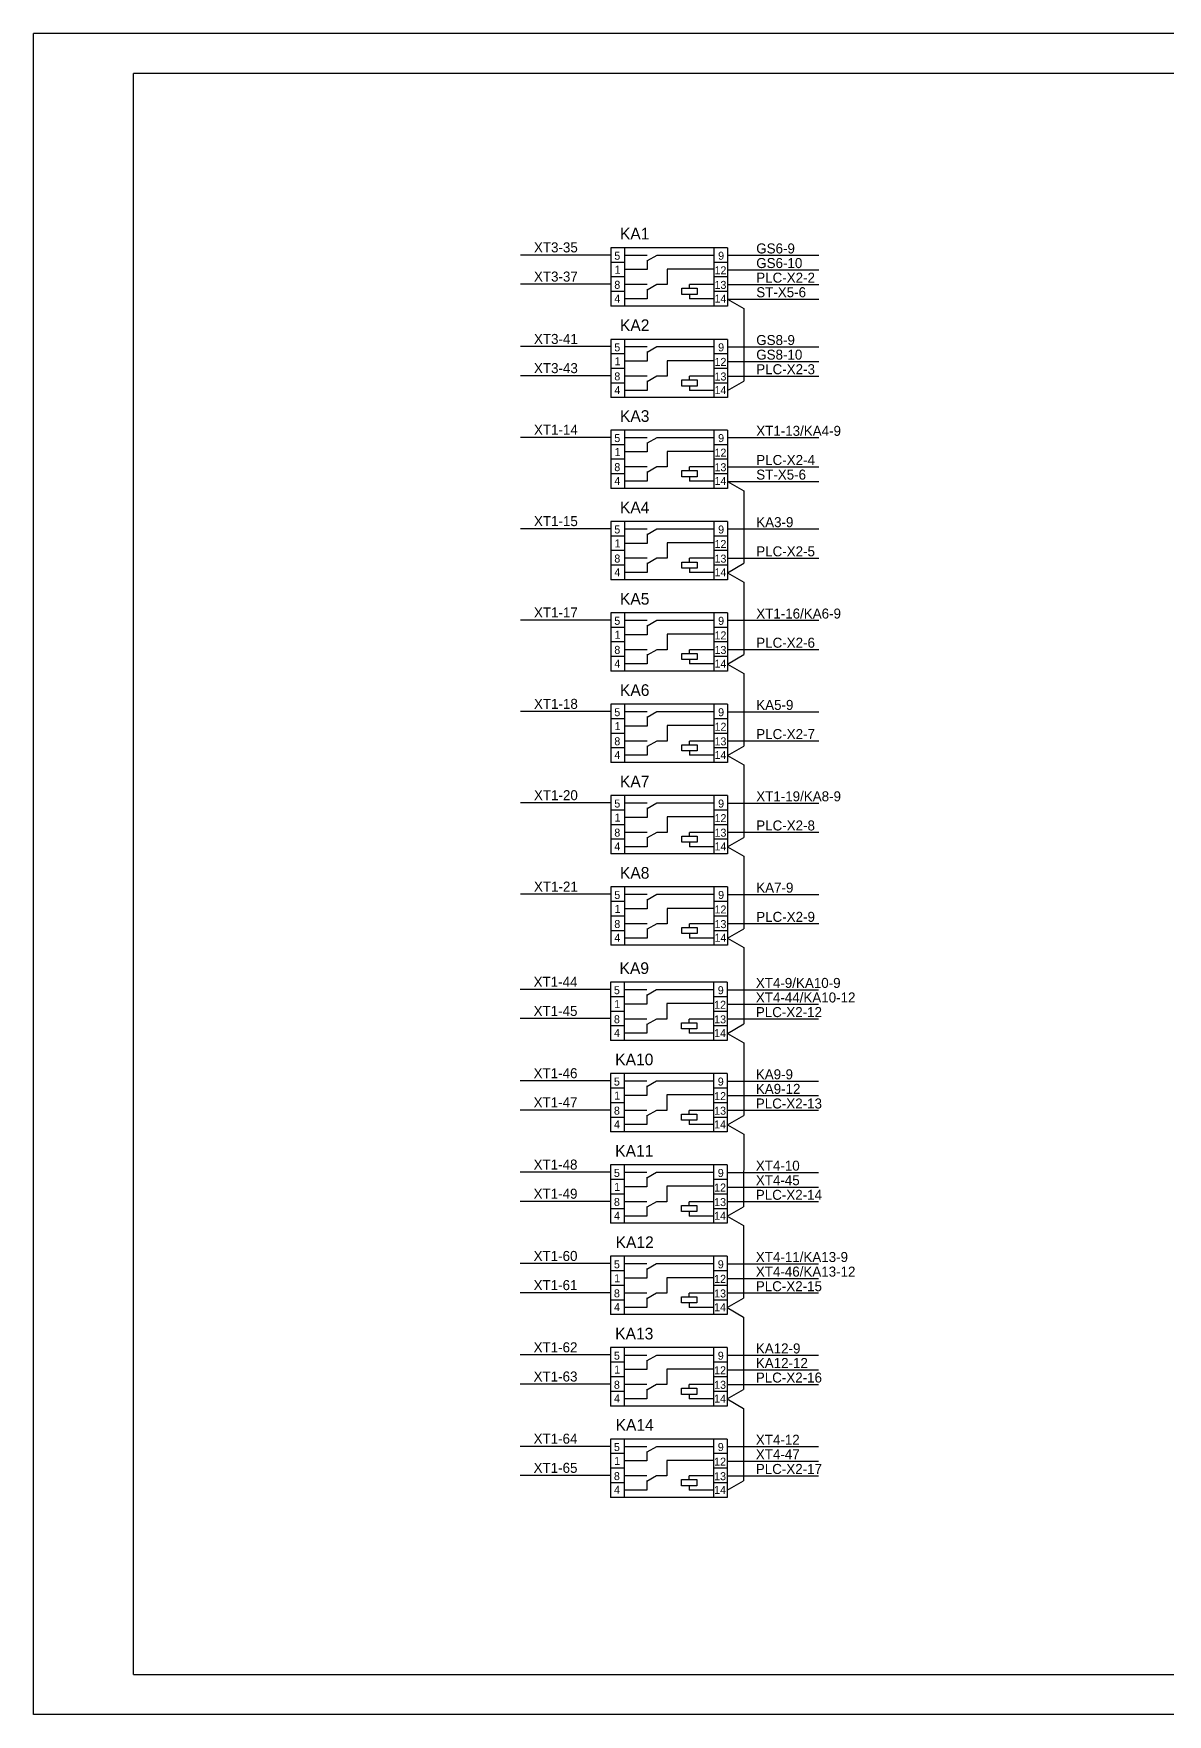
# Model space of a CAD drawing. Header units: millimetres. Extents: x 32626 to 72822, y 60047 to 123188.
# Drawn here: x 38301 to 40568, y 68575 to 71935 of the extents above; entities that cross this region are included whole.
import ezdxf
from ezdxf.enums import TextEntityAlignment as Align

# ---------------------------------------------------------------- set-up
doc = ezdxf.new("R2010")
doc.units = ezdxf.units.MM
doc.header["$LTSCALE"] = 10
for name, color, linetype in [('1轮廓实线层', 7, 'Continuous'), ('2细线层', 4, 'Continuous'), ('图框层', 7, 'Continuous')]:
    doc.layers.add(name, color=color, linetype=linetype)
doc.styles.add('样式 1', font='SIMYOU.TTF', dxfattribs={"width": 0.9, "height": 12})

msp = doc.modelspace()

# ---------------------------------------------------------------- linework, layer by layer
at = {"layer": '1轮廓实线层'}
for p, q in [((39688.2, 71506.7), (39455, 71506.7)), ((39455, 71506.7), (39455, 71390.1)), ((39482.5, 71506.7), (39482.5, 71390.1)), ((39660.7, 71506.7), (39660.7, 71390.1)), ((39688.2, 71506.7), (39688.2, 71390.1)), ((39455, 71492.1), (39274.5, 71492.1)), ((39482.5, 71477.5), (39455, 71477.5)), ((39527.7, 71491.4), (39482.5, 71491.4)), ((39546.9, 71491.4), (39527.7, 71480.3)), ((39527.7, 71482.1), (39527.7, 71462.9)), ((39660.7, 71491.4), (39546.9, 71491.4)), ((39688.2, 71477.5), (39660.7, 71477.5)), ((39688.2, 71491.7), (39870.8, 71491.7)), ((39455, 71433.8), (39274.5, 71433.8)), ((39482.5, 71448.4), (39455, 71448.4)), ((39527.7, 71462.9), (39482.5, 71462.9)), ((39661, 71463.9), (39567.7, 71463.9)), ((39567.7, 71463.9), (39567.7, 71433)), ((39688.2, 71448.4), (39660.7, 71448.4)), ((39688.2, 71462.6), (39870.8, 71462.6)), ((39482.5, 71419.2), (39455, 71419.2)), ((39527.7, 71433), (39482.5, 71433)), ((39527.7, 71404.6), (39482.5, 71404.6)), ((39546.9, 71433), (39527.7, 71422)), ((39527.7, 71423.7), (39527.7, 71404.6)), ((39567.7, 71433), (39546.9, 71433)), ((39660.7, 71433), (39612.2, 71433)), ((39612.2, 71425.6), (39612.2, 71433)), ((39612.2, 71413.4), (39612.2, 71404.6)), ((39660.7, 71404.6), (39612.2, 71404.6)), ((39688.2, 71419.2), (39660.7, 71419.2)), ((39688.2, 71433.4), (39870.8, 71433.4)), ((39688.2, 71404.2), (39870.8, 71404.2)), ((39688.2, 71404.2), (39720.9, 71385.3)), ((39688.2, 71390.1), (39455, 71390.1)), ((39720.9, 71385.3), (39720.9, 71240)), ((39455, 71309.1), (39274.5, 71309.1)), ((39455, 71323.6), (39455, 71207)), ((39688.2, 71323.6), (39455, 71323.6)), ((39482.5, 71323.6), (39482.5, 71207)), ((39527.7, 71308.3), (39482.5, 71308.3)), ((39546.9, 71308.3), (39527.7, 71297.2)), ((39660.7, 71308.3), (39546.9, 71308.3)), ((39660.7, 71323.6), (39660.7, 71207)), ((39688.2, 71323.6), (39688.2, 71207)), ((39688.2, 71308.6), (39870.8, 71308.6)), ((39482.5, 71294.5), (39455, 71294.5)), ((39527.7, 71279.8), (39482.5, 71279.8)), ((39527.7, 71299), (39527.7, 71279.8)), ((39661, 71280.9), (39567.7, 71280.9)), ((39567.7, 71280.9), (39567.7, 71250)), ((39688.2, 71294.5), (39660.7, 71294.5)), ((39688.2, 71279.5), (39870.8, 71279.5)), ((39455, 71250.7), (39274.5, 71250.7)), ((39482.5, 71265.3), (39455, 71265.3)), ((39482.5, 71236.2), (39455, 71236.2)), ((39527.7, 71250), (39482.5, 71250)), ((39546.9, 71250), (39527.7, 71238.9)), ((39527.7, 71240.7), (39527.7, 71221.5)), ((39567.7, 71250), (39546.9, 71250)), ((39660.7, 71250), (39612.2, 71250)), ((39612.2, 71242.5), (39612.2, 71250)), ((39688.2, 71265.3), (39660.7, 71265.3)), ((39688.2, 71236.2), (39660.7, 71236.2)), ((39688.2, 71250.3), (39870.8, 71250.3)), ((39688.2, 71221.2), (39720.9, 71240)), ((39688.2, 71207), (39455, 71207)), ((39527.7, 71221.5), (39482.5, 71221.5)), ((39612.2, 71230.3), (39612.2, 71221.5)), ((39660.7, 71221.5), (39612.2, 71221.5)), ((39455, 71142.2), (39455, 71025.5)), ((39688.2, 71142.2), (39455, 71142.2)), ((39482.5, 71142.2), (39482.5, 71025.5)), ((39660.7, 71142.2), (39660.7, 71025.5)), ((39688.2, 71142.2), (39688.2, 71025.5)), ((39455, 71127.6), (39274.5, 71127.6)), ((39482.5, 71113), (39455, 71113)), ((39527.7, 71126.8), (39482.5, 71126.8)), ((39527.7, 71098.4), (39482.5, 71098.4)), ((39546.9, 71126.8), (39527.7, 71115.8)), ((39527.7, 71117.5), (39527.7, 71098.4)), ((39660.7, 71126.8), (39546.9, 71126.8)), ((39661, 71099.4), (39567.7, 71099.4)), ((39567.7, 71099.4), (39567.7, 71068.5)), ((39688.2, 71113), (39660.7, 71113)), ((39688.2, 71127.2), (39870.8, 71127.2)), ((39482.5, 71083.9), (39455, 71083.9)), ((39527.7, 71068.5), (39482.5, 71068.5)), ((39546.9, 71068.5), (39527.7, 71057.5)), ((39567.7, 71068.5), (39546.9, 71068.5)), ((39660.7, 71068.5), (39612.2, 71068.5)), ((39612.2, 71061.1), (39612.2, 71068.5)), ((39688.2, 71083.9), (39660.7, 71083.9)), ((39688.2, 71068.9), (39870.8, 71068.9)), ((39482.5, 71054.7), (39455, 71054.7)), ((39527.7, 71040), (39482.5, 71040)), ((39527.7, 71059.2), (39527.7, 71040)), ((39612.2, 71048.8), (39612.2, 71040)), ((39660.7, 71040), (39612.2, 71040)), ((39688.2, 71054.7), (39660.7, 71054.7)), ((39688.2, 71039.7), (39720.9, 71020.8)), ((39688.2, 71039.7), (39870.8, 71039.7)), ((39688.2, 71025.5), (39455, 71025.5)), ((39720.9, 71020.8), (39720.9, 70875.9)), ((39455, 70944.9), (39274.5, 70944.9)), ((39455, 70959.5), (39455, 70842.9)), ((39688.2, 70959.5), (39455, 70959.5)), ((39482.5, 70930.4), (39455, 70930.4)), ((39482.5, 70959.5), (39482.5, 70842.9)), ((39527.7, 70944.2), (39482.5, 70944.2)), ((39546.9, 70944.2), (39527.7, 70933.1)), ((39527.7, 70934.9), (39527.7, 70915.7)), ((39660.7, 70944.2), (39546.9, 70944.2)), ((39660.7, 70959.5), (39660.7, 70842.9)), ((39688.2, 70930.4), (39660.7, 70930.4)), ((39688.2, 70959.5), (39688.2, 70842.9)), ((39688.2, 70944.5), (39870.8, 70944.5)), ((39482.5, 70901.2), (39455, 70901.2)), ((39527.7, 70915.7), (39482.5, 70915.7)), ((39661, 70916.7), (39567.7, 70916.7)), ((39567.7, 70916.7), (39567.7, 70885.9)), ((39688.2, 70901.2), (39660.7, 70901.2)), ((39482.5, 70872), (39455, 70872)), ((39527.7, 70885.9), (39482.5, 70885.9)), ((39546.9, 70885.9), (39527.7, 70874.8)), ((39527.7, 70876.6), (39527.7, 70857.4)), ((39567.7, 70885.9), (39546.9, 70885.9)), ((39660.7, 70885.9), (39612.2, 70885.9)), ((39612.2, 70878.4), (39612.2, 70885.9)), ((39612.2, 70866.2), (39612.2, 70857.4)), ((39688.2, 70872), (39660.7, 70872)), ((39688.2, 70886.2), (39870.8, 70886.2)), ((39688.2, 70857.1), (39720.9, 70875.9)), ((39688.2, 70842.9), (39455, 70842.9)), ((39527.7, 70857.4), (39482.5, 70857.4)), ((39660.7, 70857.4), (39612.2, 70857.4)), ((39688.2, 70857.1), (39720.9, 70838.2)), ((39720.9, 70838.2), (39720.9, 70693.3)), ((39455, 70762.3), (39274.5, 70762.3)), ((39455, 70776.9), (39455, 70660.2)), ((39688.2, 70776.9), (39455, 70776.9)), ((39482.5, 70776.9), (39482.5, 70660.2)), ((39660.7, 70776.9), (39660.7, 70660.2)), ((39688.2, 70776.9), (39688.2, 70660.2)), ((39688.2, 70761.9), (39870.8, 70761.9)), ((39482.5, 70747.7), (39455, 70747.7)), ((39527.7, 70761.5), (39482.5, 70761.5)), ((39527.7, 70733.1), (39482.5, 70733.1)), ((39546.9, 70761.5), (39527.7, 70750.5)), ((39527.7, 70752.2), (39527.7, 70733.1)), ((39660.7, 70761.5), (39546.9, 70761.5)), ((39661, 70734.1), (39567.7, 70734.1)), ((39567.7, 70734.1), (39567.7, 70703.2)), ((39688.2, 70747.7), (39660.7, 70747.7)), ((39482.5, 70718.6), (39455, 70718.6)), ((39527.7, 70703.2), (39482.5, 70703.2)), ((39546.9, 70703.2), (39527.7, 70692.2)), ((39567.7, 70703.2), (39546.9, 70703.2)), ((39660.7, 70703.2), (39612.2, 70703.2)), ((39612.2, 70695.8), (39612.2, 70703.2)), ((39688.2, 70718.6), (39660.7, 70718.6)), ((39688.2, 70703.6), (39870.8, 70703.6)), ((39482.5, 70689.4), (39455, 70689.4)), ((39527.7, 70674.7), (39482.5, 70674.7)), ((39527.7, 70693.9), (39527.7, 70674.7)), ((39612.2, 70683.5), (39612.2, 70674.7)), ((39660.7, 70674.7), (39612.2, 70674.7)), ((39688.2, 70689.4), (39660.7, 70689.4)), ((39688.2, 70674.4), (39720.9, 70693.3)), ((39688.2, 70674.4), (39720.9, 70655.5)), ((39688.2, 70660.2), (39455, 70660.2)), ((39720.9, 70655.5), (39720.9, 70510.6)), ((39455, 70594.2), (39455, 70477.6)), ((39688.2, 70594.2), (39455, 70594.2)), ((39482.5, 70594.2), (39482.5, 70477.6)), ((39660.7, 70594.2), (39660.7, 70477.6)), ((39688.2, 70594.2), (39688.2, 70477.6)), ((39455, 70579.6), (39274.5, 70579.6)), ((39482.5, 70565.1), (39455, 70565.1)), ((39527.7, 70578.9), (39482.5, 70578.9)), ((39546.9, 70578.9), (39527.7, 70567.8)), ((39527.7, 70569.6), (39527.7, 70550.4)), ((39660.7, 70578.9), (39546.9, 70578.9)), ((39688.2, 70565.1), (39660.7, 70565.1)), ((39688.2, 70579.2), (39870.8, 70579.2)), ((39482.5, 70535.9), (39455, 70535.9)), ((39527.7, 70550.4), (39482.5, 70550.4)), ((39661, 70551.4), (39567.7, 70551.4)), ((39567.7, 70551.4), (39567.7, 70520.6)), ((39688.2, 70535.9), (39660.7, 70535.9)), ((39482.5, 70506.7), (39455, 70506.7)), ((39527.7, 70520.6), (39482.5, 70520.6)), ((39546.9, 70520.6), (39527.7, 70509.5)), ((39527.7, 70511.3), (39527.7, 70492.1)), ((39567.7, 70520.6), (39546.9, 70520.6)), ((39660.7, 70520.6), (39612.2, 70520.6)), ((39612.2, 70513.1), (39612.2, 70520.6)), ((39612.2, 70500.9), (39612.2, 70492.1)), ((39688.2, 70506.7), (39660.7, 70506.7)), ((39688.2, 70520.9), (39870.8, 70520.9)), ((39688.2, 70491.7), (39720.9, 70510.6)), ((39688.2, 70477.6), (39455, 70477.6)), ((39527.7, 70492.1), (39482.5, 70492.1)), ((39660.7, 70492.1), (39612.2, 70492.1)), ((39688.2, 70491.7), (39720.9, 70472.9)), ((39720.9, 70472.9), (39720.9, 70328)), ((39455, 70397), (39274.5, 70397)), ((39455, 70411.6), (39455, 70294.9)), ((39688.2, 70411.6), (39455, 70411.6)), ((39482.5, 70411.6), (39482.5, 70294.9)), ((39527.7, 70396.2), (39482.5, 70396.2)), ((39546.9, 70396.2), (39527.7, 70385.2)), ((39660.7, 70396.2), (39546.9, 70396.2)), ((39660.7, 70411.6), (39660.7, 70294.9)), ((39688.2, 70411.6), (39688.2, 70294.9)), ((39688.2, 70396.6), (39870.8, 70396.6)), ((39482.5, 70382.4), (39455, 70382.4)), ((39527.7, 70367.8), (39482.5, 70367.8)), ((39527.7, 70386.9), (39527.7, 70367.8)), ((39661, 70368.8), (39567.7, 70368.8)), ((39567.7, 70368.8), (39567.7, 70337.9)), ((39688.2, 70382.4), (39660.7, 70382.4)), ((39482.5, 70353.2), (39455, 70353.2)), ((39527.7, 70337.9), (39482.5, 70337.9)), ((39546.9, 70337.9), (39527.7, 70326.9)), ((39527.7, 70328.6), (39527.7, 70309.4)), ((39567.7, 70337.9), (39546.9, 70337.9)), ((39660.7, 70337.9), (39612.2, 70337.9)), ((39612.2, 70330.5), (39612.2, 70337.9)), ((39688.2, 70353.2), (39660.7, 70353.2)), ((39688.2, 70338.3), (39870.8, 70338.3)), ((39688.2, 70309.1), (39720.9, 70328)), ((39482.5, 70324.1), (39455, 70324.1)), ((39688.2, 70294.9), (39455, 70294.9)), ((39527.7, 70309.4), (39482.5, 70309.4)), ((39612.2, 70318.2), (39612.2, 70309.4)), ((39660.7, 70309.4), (39612.2, 70309.4)), ((39688.2, 70324.1), (39660.7, 70324.1)), ((39688.2, 70309.1), (39720.9, 70290.2)), ((39720.9, 70290.2), (39720.9, 70145.3)), ((39455, 70228.9), (39455, 70112.3)), ((39688.2, 70228.9), (39455, 70228.9)), ((39482.5, 70228.9), (39482.5, 70112.3)), ((39660.7, 70228.9), (39660.7, 70112.3)), ((39688.2, 70228.9), (39688.2, 70112.3)), ((39455, 70214.3), (39274.5, 70214.3)), ((39482.5, 70199.8), (39455, 70199.8)), ((39527.7, 70213.6), (39482.5, 70213.6)), ((39546.9, 70213.6), (39527.7, 70202.5)), ((39527.7, 70204.3), (39527.7, 70185.1)), ((39660.7, 70213.6), (39546.9, 70213.6)), ((39688.2, 70199.8), (39660.7, 70199.8)), ((39688.2, 70213.9), (39870.8, 70213.9)), ((39482.5, 70170.6), (39455, 70170.6)), ((39527.7, 70185.1), (39482.5, 70185.1)), ((39661, 70186.1), (39567.7, 70186.1)), ((39567.7, 70186.1), (39567.7, 70155.3)), ((39688.2, 70170.6), (39660.7, 70170.6)), ((39482.5, 70141.4), (39455, 70141.4)), ((39527.7, 70155.3), (39482.5, 70155.3)), ((39527.7, 70126.8), (39482.5, 70126.8)), ((39546.9, 70155.3), (39527.7, 70144.2)), ((39527.7, 70146), (39527.7, 70126.8)), ((39567.7, 70155.3), (39546.9, 70155.3)), ((39660.7, 70155.3), (39612.2, 70155.3)), ((39612.2, 70147.8), (39612.2, 70155.3)), ((39612.2, 70135.6), (39612.2, 70126.8)), ((39660.7, 70126.8), (39612.2, 70126.8)), ((39688.2, 70141.4), (39660.7, 70141.4)), ((39688.2, 70155.6), (39870.8, 70155.6)), ((39688.2, 70126.4), (39720.9, 70145.3)), ((39688.2, 70126.4), (39720.9, 70107.6)), ((39688.2, 70112.3), (39455, 70112.3)), ((39720.9, 70107.6), (39720.9, 69954.9)), ((39454.2, 70023.9), (39273.7, 70023.9)), ((39454.2, 70038.5), (39454.2, 69921.8)), ((39687.5, 70038.5), (39454.2, 70038.5)), ((39481.8, 70038.5), (39481.8, 69921.8)), ((39527, 70023.1), (39481.8, 70023.1)), ((39546.1, 70023.1), (39527, 70012.1)), ((39659.9, 70023.1), (39546.1, 70023.1)), ((39659.9, 70038.5), (39659.9, 69921.8)), ((39687.5, 70038.5), (39687.5, 69921.8)), ((39687.5, 70023.5), (39870, 70023.5)), ((39481.8, 70009.3), (39454.2, 70009.3)), ((39527, 69994.7), (39481.8, 69994.7)), ((39527, 70013.8), (39527, 69994.7)), ((39660.2, 69995.7), (39566.9, 69995.7)), ((39566.9, 69995.7), (39566.9, 69964.8)), ((39687.5, 70009.3), (39659.9, 70009.3)), ((39687.5, 69994.3), (39870, 69994.3)), ((39454.2, 69965.6), (39273.7, 69965.6)), ((39481.8, 69980.1), (39454.2, 69980.1)), ((39527, 69964.8), (39481.8, 69964.8)), ((39546.1, 69964.8), (39527, 69953.8)), ((39527, 69955.5), (39527, 69936.3)), ((39566.9, 69964.8), (39546.1, 69964.8)), ((39659.9, 69964.8), (39611.5, 69964.8)), ((39611.5, 69957.3), (39611.5, 69964.8)), ((39687.5, 69980.1), (39659.9, 69980.1)), ((39687.5, 69965.1), (39870, 69965.1)), ((39481.8, 69951), (39454.2, 69951)), ((39687.5, 69921.8), (39454.2, 69921.8)), ((39527, 69936.3), (39481.8, 69936.3)), ((39611.5, 69945.1), (39611.5, 69936.3)), ((39659.9, 69936.3), (39611.5, 69936.3)), ((39687.5, 69951), (39659.9, 69951)), ((39688.2, 69936), (39720.9, 69954.9)), ((39688.2, 69936), (39720.9, 69917.1)), ((39720.9, 69917.1), (39720.9, 69772.2)), ((39454.2, 69855.8), (39454.2, 69739.2)), ((39687.5, 69855.8), (39454.2, 69855.8)), ((39481.8, 69855.8), (39481.8, 69739.2)), ((39659.9, 69855.8), (39659.9, 69739.2)), ((39687.5, 69855.8), (39687.5, 69739.2)), ((39454.2, 69841.2), (39273.7, 69841.2)), ((39481.8, 69826.7), (39454.2, 69826.7)), ((39527, 69840.5), (39481.8, 69840.5)), ((39546.1, 69840.5), (39527, 69829.4)), ((39527, 69831.2), (39527, 69812)), ((39659.9, 69840.5), (39546.1, 69840.5)), ((39687.5, 69826.7), (39659.9, 69826.7)), ((39687.5, 69840.8), (39870, 69840.8)), ((39481.8, 69797.5), (39454.2, 69797.5)), ((39527, 69812), (39481.8, 69812)), ((39660.2, 69813), (39566.9, 69813)), ((39566.9, 69813), (39566.9, 69782.2)), ((39687.5, 69797.5), (39659.9, 69797.5)), ((39687.5, 69811.7), (39870, 69811.7)), ((39454.2, 69782.9), (39273.7, 69782.9)), ((39481.8, 69768.3), (39454.2, 69768.3)), ((39527, 69782.2), (39481.8, 69782.2)), ((39527, 69753.7), (39481.8, 69753.7)), ((39546.1, 69782.2), (39527, 69771.1)), ((39527, 69772.9), (39527, 69753.7)), ((39566.9, 69782.2), (39546.1, 69782.2)), ((39659.9, 69782.2), (39611.5, 69782.2)), ((39611.5, 69774.7), (39611.5, 69782.2)), ((39611.5, 69762.5), (39611.5, 69753.7)), ((39659.9, 69753.7), (39611.5, 69753.7)), ((39687.5, 69768.3), (39659.9, 69768.3)), ((39687.5, 69782.5), (39870, 69782.5)), ((39688.2, 69753.3), (39720.9, 69772.2)), ((39687.5, 69739.2), (39454.2, 69739.2)), ((39688.2, 69753.3), (39720.9, 69734.5)), ((39720.9, 69734.5), (39720.2, 69589.6)), ((39454.2, 69658.6), (39273.7, 69658.6)), ((39454.2, 69673.2), (39454.2, 69556.5)), ((39687.5, 69673.2), (39454.2, 69673.2)), ((39481.8, 69673.2), (39481.8, 69556.5)), ((39527, 69657.8), (39481.8, 69657.8)), ((39546.1, 69657.8), (39527, 69646.8)), ((39659.9, 69657.8), (39546.1, 69657.8)), ((39659.9, 69673.2), (39659.9, 69556.5)), ((39687.5, 69673.2), (39687.5, 69556.5)), ((39687.5, 69658.2), (39870, 69658.2)), ((39481.8, 69644), (39454.2, 69644)), ((39527, 69629.4), (39481.8, 69629.4)), ((39527, 69648.5), (39527, 69629.4)), ((39660.2, 69630.4), (39566.9, 69630.4)), ((39566.9, 69630.4), (39566.9, 69599.5)), ((39687.5, 69644), (39659.9, 69644)), ((39687.5, 69629), (39870, 69629)), ((39454.2, 69600.3), (39273.7, 69600.3)), ((39481.8, 69614.8), (39454.2, 69614.8)), ((39481.8, 69585.7), (39454.2, 69585.7)), ((39527, 69599.5), (39481.8, 69599.5)), ((39546.1, 69599.5), (39527, 69588.4)), ((39527, 69590.2), (39527, 69571)), ((39566.9, 69599.5), (39546.1, 69599.5)), ((39659.9, 69599.5), (39611.5, 69599.5)), ((39611.5, 69592), (39611.5, 69599.5)), ((39687.5, 69614.8), (39659.9, 69614.8)), ((39687.5, 69585.7), (39659.9, 69585.7)), ((39687.5, 69599.8), (39870, 69599.8)), ((39687.5, 69570.7), (39720.2, 69589.6)), ((39687.5, 69556.5), (39454.2, 69556.5)), ((39527, 69571), (39481.8, 69571)), ((39611.5, 69579.8), (39611.5, 69571)), ((39659.9, 69571), (39611.5, 69571)), ((39687.5, 69570.7), (39720.2, 69551.8)), ((39720.2, 69551.8), (39720.2, 69406.9)), ((39454.2, 69490.5), (39454.2, 69373.9)), ((39687.5, 69490.5), (39454.2, 69490.5)), ((39481.8, 69490.5), (39481.8, 69373.9)), ((39659.9, 69490.5), (39659.9, 69373.9)), ((39687.5, 69490.5), (39687.5, 69373.9)), ((39454.2, 69475.9), (39273.7, 69475.9)), ((39481.8, 69461.3), (39454.2, 69461.3)), ((39527, 69475.2), (39481.8, 69475.2)), ((39546.1, 69475.2), (39527, 69464.1)), ((39527, 69465.9), (39527, 69446.7)), ((39659.9, 69475.2), (39546.1, 69475.2)), ((39687.5, 69461.3), (39659.9, 69461.3)), ((39687.5, 69475.5), (39870, 69475.5)), ((39454.2, 69417.6), (39273.7, 69417.6)), ((39481.8, 69432.2), (39454.2, 69432.2)), ((39527, 69446.7), (39481.8, 69446.7)), ((39660.2, 69447.7), (39566.9, 69447.7)), ((39566.9, 69447.7), (39566.9, 69416.9)), ((39687.5, 69432.2), (39659.9, 69432.2)), ((39687.5, 69446.4), (39870, 69446.4)), ((39481.8, 69403), (39454.2, 69403)), ((39527, 69416.9), (39481.8, 69416.9)), ((39527, 69388.4), (39481.8, 69388.4)), ((39546.1, 69416.9), (39527, 69405.8)), ((39527, 69407.6), (39527, 69388.4)), ((39566.9, 69416.9), (39546.1, 69416.9)), ((39659.9, 69416.9), (39611.5, 69416.9)), ((39611.5, 69409.4), (39611.5, 69416.9)), ((39611.5, 69397.2), (39611.5, 69388.4)), ((39659.9, 69388.4), (39611.5, 69388.4)), ((39687.5, 69403), (39659.9, 69403)), ((39687.5, 69417.2), (39870, 69417.2)), ((39687.5, 69388), (39720.2, 69406.9)), ((39687.5, 69388), (39720.2, 69369.1)), ((39687.5, 69373.9), (39454.2, 69373.9)), ((39720.2, 69369.1), (39720.2, 69224.3)), ((39454.2, 69293.3), (39273.7, 69293.3)), ((39454.2, 69307.9), (39454.2, 69191.2)), ((39687.5, 69307.9), (39454.2, 69307.9)), ((39481.8, 69307.9), (39481.8, 69191.2)), ((39527, 69292.5), (39481.8, 69292.5)), ((39546.1, 69292.5), (39527, 69281.5)), ((39527, 69283.2), (39527, 69264)), ((39659.9, 69292.5), (39546.1, 69292.5)), ((39659.9, 69307.9), (39659.9, 69191.2)), ((39687.5, 69307.9), (39687.5, 69191.2)), ((39687.5, 69292.9), (39870, 69292.9)), ((39481.8, 69278.7), (39454.2, 69278.7)), ((39527, 69264), (39481.8, 69264)), ((39660.2, 69265.1), (39566.9, 69265.1)), ((39566.9, 69265.1), (39566.9, 69234.2)), ((39687.5, 69278.7), (39659.9, 69278.7)), ((39687.5, 69263.7), (39870, 69263.7)), ((39454.2, 69235), (39273.7, 69235)), ((39481.8, 69249.5), (39454.2, 69249.5)), ((39481.8, 69220.4), (39454.2, 69220.4)), ((39527, 69234.2), (39481.8, 69234.2)), ((39546.1, 69234.2), (39527, 69223.1)), ((39527, 69224.9), (39527, 69205.7)), ((39566.9, 69234.2), (39546.1, 69234.2)), ((39659.9, 69234.2), (39611.5, 69234.2)), ((39611.5, 69226.7), (39611.5, 69234.2)), ((39687.5, 69249.5), (39659.9, 69249.5)), ((39687.5, 69220.4), (39659.9, 69220.4)), ((39687.5, 69234.5), (39870, 69234.5)), ((39687.5, 69205.4), (39720.2, 69224.3)), ((39687.5, 69191.2), (39454.2, 69191.2)), ((39527, 69205.7), (39481.8, 69205.7)), ((39611.5, 69214.5), (39611.5, 69205.7)), ((39659.9, 69205.7), (39611.5, 69205.7)), ((39687.5, 69205.4), (39720.2, 69186.5)), ((39720.2, 69186.5), (39720.2, 69041.6)), ((39454.2, 69125.2), (39454.2, 69008.6)), ((39687.5, 69125.2), (39454.2, 69125.2)), ((39481.8, 69125.2), (39481.8, 69008.6)), ((39659.9, 69125.2), (39659.9, 69008.6)), ((39687.5, 69125.2), (39687.5, 69008.6)), ((39454.2, 69110.6), (39273.7, 69110.6)), ((39481.8, 69096), (39454.2, 69096)), ((39527, 69109.9), (39481.8, 69109.9)), ((39546.1, 69109.9), (39527, 69098.8)), ((39527, 69100.6), (39527, 69081.4)), ((39659.9, 69109.9), (39546.1, 69109.9)), ((39660.2, 69082.4), (39566.9, 69082.4)), ((39566.9, 69082.4), (39566.9, 69051.5)), ((39687.5, 69096), (39659.9, 69096)), ((39687.5, 69110.2), (39870, 69110.2)), ((39454.2, 69052.3), (39273.7, 69052.3)), ((39481.8, 69066.9), (39454.2, 69066.9)), ((39527, 69081.4), (39481.8, 69081.4)), ((39527, 69051.5), (39481.8, 69051.5)), ((39546.1, 69051.5), (39527, 69040.5)), ((39566.9, 69051.5), (39546.1, 69051.5)), ((39659.9, 69051.5), (39611.5, 69051.5)), ((39611.5, 69044.1), (39611.5, 69051.5)), ((39687.5, 69066.9), (39659.9, 69066.9)), ((39687.5, 69081), (39870, 69081)), ((39687.5, 69051.9), (39870, 69051.9)), ((39481.8, 69037.7), (39454.2, 69037.7)), ((39527, 69023.1), (39481.8, 69023.1)), ((39527, 69042.2), (39527, 69023.1)), ((39611.5, 69031.9), (39611.5, 69023.1)), ((39659.9, 69023.1), (39611.5, 69023.1)), ((39687.5, 69037.7), (39659.9, 69037.7)), ((39687.5, 69022.7), (39720.2, 69041.6)), ((39687.5, 69008.6), (39454.2, 69008.6))]:
    msp.add_line(p, q, dxfattribs=at)
for points in [[(39596.8, 71425.6), (39627.6, 71425.6), (39627.6, 71413.4), (39596.8, 71413.4)], [(39596.8, 71242.5), (39627.6, 71242.5), (39627.6, 71230.3), (39596.8, 71230.3)], [(39596.8, 71061.1), (39627.6, 71061.1), (39627.6, 71048.8), (39596.8, 71048.8)], [(39596.8, 70878.4), (39627.6, 70878.4), (39627.6, 70866.2), (39596.8, 70866.2)], [(39596.8, 70695.8), (39627.6, 70695.8), (39627.6, 70683.5), (39596.8, 70683.5)], [(39596.8, 70513.1), (39627.6, 70513.1), (39627.6, 70500.9), (39596.8, 70500.9)], [(39596.8, 70330.5), (39627.6, 70330.5), (39627.6, 70318.2), (39596.8, 70318.2)], [(39596.8, 70147.8), (39627.6, 70147.8), (39627.6, 70135.6), (39596.8, 70135.6)], [(39596.1, 69957.3), (39626.9, 69957.3), (39626.9, 69945.1), (39596.1, 69945.1)], [(39596.1, 69774.7), (39626.9, 69774.7), (39626.9, 69762.5), (39596.1, 69762.5)], [(39596.1, 69592), (39626.9, 69592), (39626.9, 69579.8), (39596.1, 69579.8)], [(39596.1, 69409.4), (39626.9, 69409.4), (39626.9, 69397.2), (39596.1, 69397.2)], [(39596.1, 69226.7), (39626.9, 69226.7), (39626.9, 69214.5), (39596.1, 69214.5)], [(39596.1, 69044.1), (39626.9, 69044.1), (39626.9, 69031.9), (39596.1, 69031.9)]]:
    msp.add_lwpolyline(points, close=True, dxfattribs=at)
at = {"layer": '2细线层'}
for p, q in [((38300.6, 68574.8), (38300.6, 71934.8)), ((43052.6, 71934.8), (38300.6, 71934.8)), ((43052.6, 68574.8), (38300.6, 68574.8))]:
    msp.add_line(p, q, dxfattribs=at)
at = {"layer": '图框层'}
for p, q in [((38500.6, 68654.8), (38500.6, 71854.8)), ((42972.6, 71854.8), (38500.6, 71854.8)), ((38500.6, 68654.8), (42972.6, 68654.8))]:
    msp.add_line(p, q, dxfattribs=at)

# ---------------------------------------------------------------- texts
at = {"layer": '1轮廓实线层', "style": '样式 1'}
for s, p in [('KA1', (39502.6, 71523.2)), ('KA2', (39502.6, 71340.1)), ('KA3', (39502.6, 71158.6)), ('KA4', (39502.6, 70976)), ('KA5', (39502.6, 70793.3)), ('KA6', (39502.6, 70610.7)), ('KA7', (39502.6, 70428)), ('KA8', (39502.6, 70245.4)), ('KA9', (39501.8, 70054.9)), ('KA10', (39501.8, 69872.3)), ('KA11', (39501.8, 69689.6)), ('KA12', (39502.6, 69507)), ('KA13', (39501.8, 69324.3)), ('KA14', (39502.6, 69141.7))]:
    msp.add_text(s, height=23.33, dxfattribs=at).set_placement(p, align=Align.CENTER)
for s, height, p in [('XT3-35', 20, (39301.2, 71497.4)), ('GS6-9', 20, (39745.7, 71495.3)), ('5', 16, (39461.9, 71482.7)), ('1', 16, (39462.4, 71454.8)), ('12', 16, (39662.2, 71453.5)), ('9', 16, (39669.5, 71482.7)), ('GS6-10', 20, (39745.7, 71466.1)), ('XT3-37', 20, (39301.2, 71439.1)), ('8', 16, (39461.9, 71424.6)), ('13', 16, (39662.2, 71424.4)), ('PLC-X2-2', 20, (39745.7, 71436.9)), ('4', 16, (39462, 71397.2)), ('14', 16, (39662.2, 71397)), ('ST-X5-6', 20, (39745.7, 71407.8)), ('XT3-41', 20, (39301.2, 71314.4)), ('5', 16, (39461.9, 71299.6)), ('9', 16, (39669.5, 71299.6)), ('GS8-9', 20, (39745.7, 71312.2)), ('GS8-10', 20, (39745.7, 71283)), ('XT3-43', 20, (39301.2, 71256)), ('1', 16, (39462.4, 71271.8)), ('12', 16, (39662.2, 71270.5)), ('PLC-X2-3', 20, (39745.7, 71253.9)), ('8', 16, (39461.9, 71241.5)), ('13', 16, (39662.2, 71241.3)), ('4', 16, (39462, 71214.2)), ('14', 16, (39662.2, 71214)), ('XT1-14', 20, (39301.2, 71132.9)), ('5', 16, (39461.9, 71118.2)), ('9', 16, (39669.5, 71118.2)), ('XT1-13/KA4-9', 20, (39745.7, 71130.7)), ('1', 16, (39462.4, 71090.3)), ('12', 16, (39662.2, 71089)), ('8', 16, (39461.9, 71060.1)), ('13', 16, (39662.2, 71059.9)), ('PLC-X2-4', 20, (39745.7, 71072.4)), ('4', 16, (39462, 71032.7)), ('14', 16, (39662.2, 71032.5)), ('ST-X5-6', 20, (39745.7, 71043.2)), ('XT1-15', 20, (39301.2, 70950.2)), ('KA3-9', 20, (39745.7, 70948.1)), ('5', 16, (39461.9, 70935.5)), ('9', 16, (39669.5, 70935.5)), ('1', 16, (39462.4, 70907.6)), ('12', 16, (39662.2, 70906.4)), ('PLC-X2-5', 20, (39745.7, 70889.8)), ('4', 16, (39462, 70850)), ('8', 16, (39461.9, 70877.4)), ('13', 16, (39662.2, 70877.2)), ('14', 16, (39662.2, 70849.9)), ('XT1-17', 20, (39301.2, 70767.6)), ('5', 16, (39461.9, 70752.9)), ('9', 16, (39669.5, 70752.9)), ('XT1-16/KA6-9', 20, (39745.7, 70765.4)), ('1', 16, (39462.4, 70725)), ('12', 16, (39662.2, 70723.7)), ('8', 16, (39461.9, 70694.8)), ('13', 16, (39662.2, 70694.6)), ('PLC-X2-6', 20, (39745.7, 70707.1)), ('4', 16, (39462, 70667.4)), ('14', 16, (39662.2, 70667.2)), ('XT1-18', 20, (39301.2, 70584.9)), ('KA5-9', 20, (39745.7, 70582.8)), ('5', 16, (39461.9, 70570.2)), ('9', 16, (39669.5, 70570.2)), ('8', 16, (39461.9, 70512.1)), ('1', 16, (39462.4, 70542.3)), ('12', 16, (39662.2, 70541.1)), ('13', 16, (39662.2, 70511.9)), ('PLC-X2-7', 20, (39745.7, 70524.5)), ('4', 16, (39462, 70484.7)), ('14', 16, (39662.2, 70484.6)), ('XT1-20', 20, (39301.2, 70402.3)), ('5', 16, (39461.9, 70387.6)), ('9', 16, (39669.5, 70387.6)), ('XT1-19/KA8-9', 20, (39745.7, 70400.1)), ('1', 16, (39462.4, 70359.7)), ('12', 16, (39662.2, 70358.4)), ('PLC-X2-8', 20, (39745.7, 70341.8)), ('8', 16, (39461.9, 70329.5)), ('13', 16, (39662.2, 70329.3)), ('4', 16, (39462, 70302.1)), ('14', 16, (39662.2, 70301.9)), ('XT1-21', 20, (39301.2, 70219.6)), ('KA7-9', 20, (39745.7, 70217.5)), ('5', 16, (39461.9, 70204.9)), ('1', 16, (39462.4, 70177)), ('12', 16, (39662.2, 70175.8)), ('9', 16, (39669.5, 70204.9)), ('8', 16, (39461.9, 70146.8)), ('13', 16, (39662.2, 70146.6)), ('PLC-X2-9', 20, (39745.7, 70159.1)), ('4', 16, (39462, 70119.4)), ('14', 16, (39662.2, 70119.3)), ('XT1-44', 20, (39300.5, 70029.2)), ('5', 16, (39461.1, 70014.5)), ('9', 16, (39668.8, 70014.4)), ('XT4-9/KA10-9', 20, (39744.9, 70027)), ('XT1-45', 20, (39300.5, 69970.9)), ('1', 16, (39461.6, 69986.6)), ('12', 16, (39661.5, 69985.3)), ('XT4-44/KA10-12', 20, (39744.9, 69997.9)), ('PLC-X2-12', 20, (39744.9, 69968.7)), ('8', 16, (39461.1, 69956.4)), ('13', 16, (39661.5, 69956.2)), ('4', 16, (39461.3, 69929)), ('14', 16, (39661.5, 69928.8)), ('XT1-46', 20, (39300.5, 69846.5)), ('KA9-9', 20, (39744.9, 69844.4)), ('5', 16, (39461.1, 69831.8)), ('9', 16, (39668.8, 69831.8)), ('KA9-12', 20, (39744.9, 69815.2)), ('XT1-47', 20, (39300.5, 69788.2)), ('8', 16, (39461.1, 69773.7)), ('1', 16, (39461.6, 69803.9)), ('12', 16, (39661.5, 69802.7)), ('13', 16, (39661.5, 69773.5)), ('PLC-X2-13', 20, (39744.9, 69786)), ('4', 16, (39461.3, 69746.3)), ('14', 16, (39661.5, 69746.2)), ('XT1-48', 20, (39300.5, 69663.9)), ('5', 16, (39461.1, 69649.2)), ('9', 16, (39668.8, 69649.1)), ('XT4-10', 20, (39744.9, 69661.7)), ('XT1-49', 20, (39300.5, 69605.6)), ('1', 16, (39461.6, 69621.3)), ('12', 16, (39661.5, 69620)), ('XT4-45', 20, (39744.9, 69632.6)), ('PLC-X2-14', 20, (39744.9, 69603.4)), ('8', 16, (39461.1, 69591.1)), ('13', 16, (39661.5, 69590.9)), ('4', 16, (39461.3, 69563.7)), ('14', 16, (39661.5, 69563.5)), ('XT1-60', 20, (39300.5, 69481.2)), ('XT4-11/KA13-9', 20, (39744.9, 69479.1)), ('5', 16, (39461.1, 69466.5)), ('1', 16, (39461.6, 69438.6)), ('12', 16, (39661.5, 69437.4)), ('9', 16, (39668.8, 69466.5)), ('XT4-46/KA13-12', 20, (39744.9, 69449.9)), ('XT1-61', 20, (39300.5, 69422.9)), ('8', 16, (39461.1, 69408.4)), ('13', 16, (39661.5, 69408.2)), ('PLC-X2-15', 20, (39744.9, 69420.7)), ('4', 16, (39461.3, 69381)), ('14', 16, (39661.5, 69380.8)), ('XT1-62', 20, (39300.5, 69298.6)), ('5', 16, (39461.1, 69283.9)), ('9', 16, (39668.8, 69283.8)), ('KA12-9', 20, (39744.9, 69296.4)), ('KA12-12', 20, (39744.9, 69267.2)), ('XT1-63', 20, (39300.5, 69240.2)), ('1', 16, (39461.6, 69256)), ('12', 16, (39661.5, 69254.7)), ('PLC-X2-16', 20, (39744.9, 69238.1)), ('8', 16, (39461.1, 69225.7)), ('13', 16, (39661.5, 69225.6)), ('4', 16, (39461.3, 69198.4)), ('14', 16, (39661.5, 69198.2)), ('XT1-64', 20, (39300.5, 69115.9)), ('5', 16, (39461.1, 69101.2)), ('9', 16, (39668.8, 69101.2)), ('XT4-12', 20, (39744.9, 69113.8)), ('1', 16, (39461.6, 69073.3)), ('12', 16, (39661.5, 69072)), ('XT4-47', 20, (39744.9, 69084.6)), ('XT1-65', 20, (39300.5, 69057.6)), ('8', 16, (39461.1, 69043.1)), ('13', 16, (39661.5, 69042.9)), ('PLC-X2-17', 20, (39744.9, 69055.4)), ('4', 16, (39461.3, 69015.7)), ('14', 16, (39661.5, 69015.5))]:
    msp.add_text(s, height=height, dxfattribs=at).set_placement(p)

doc.saveas('drawing.dxf')
